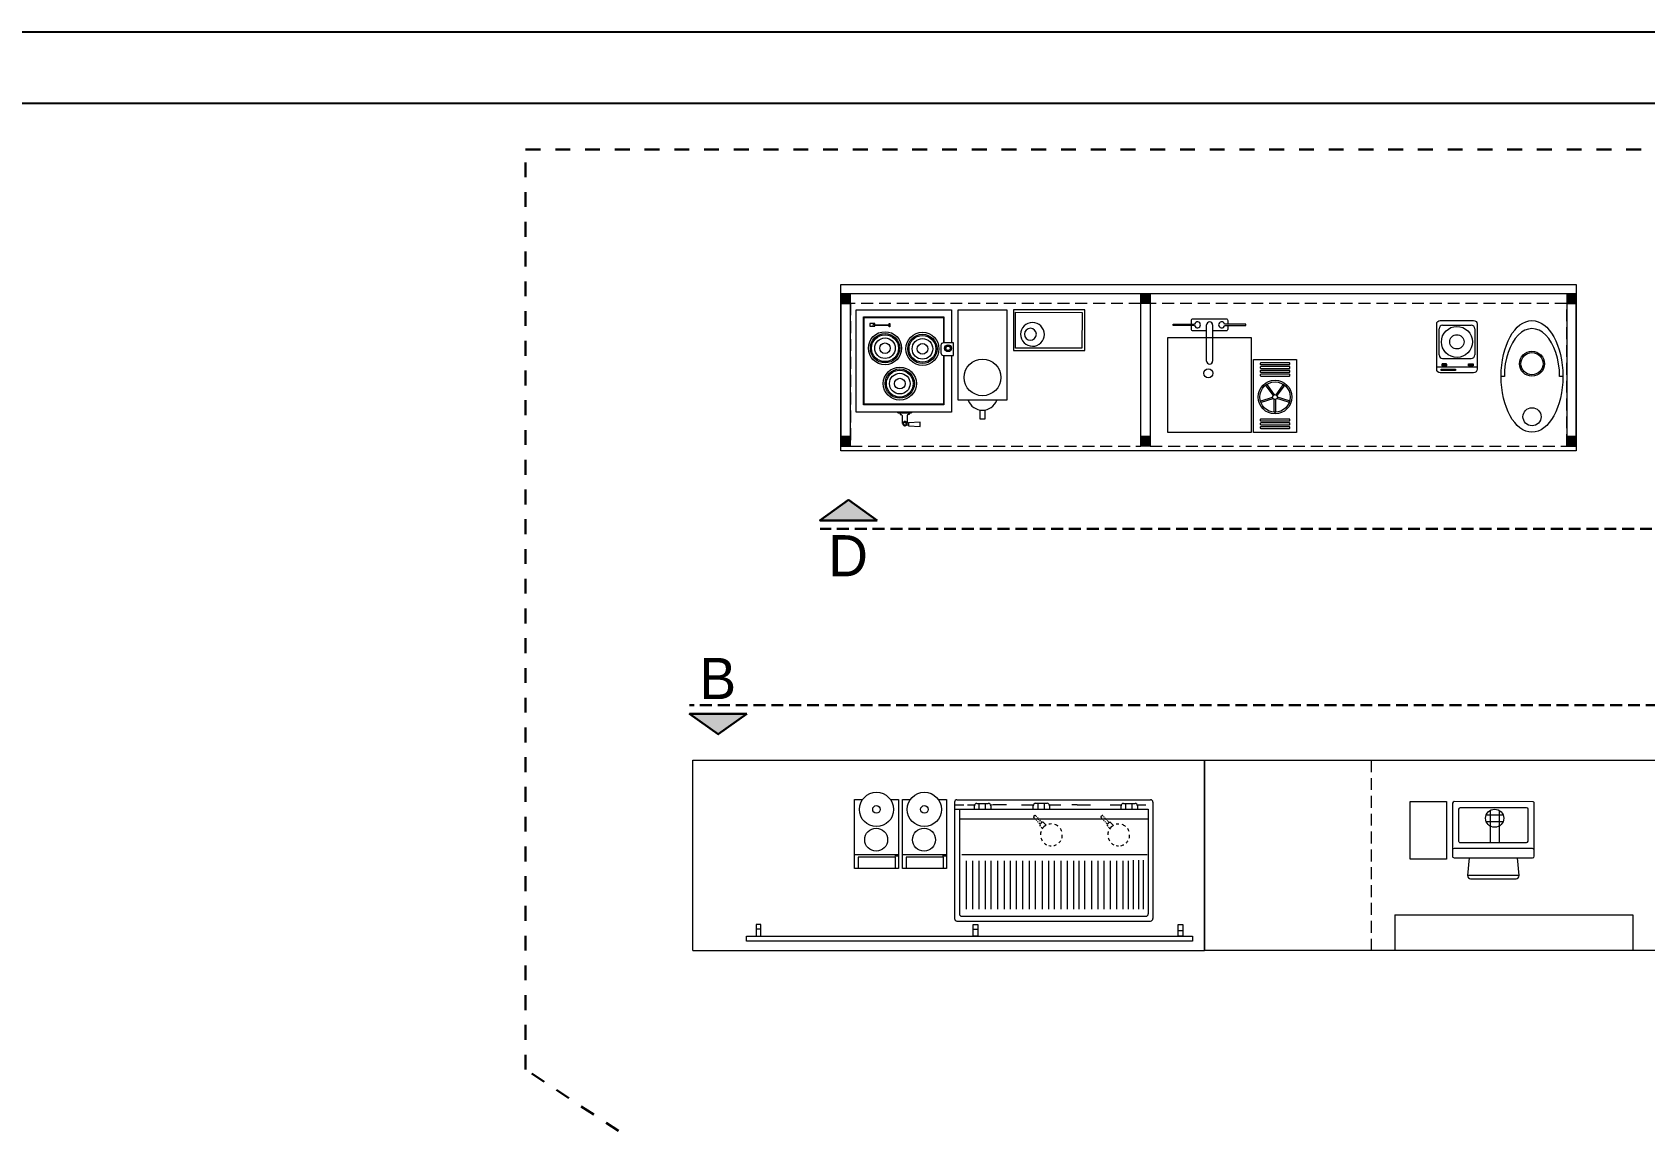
# Model space of a CAD drawing. Header units: millimetres. Extents: x 106699 to 122058, y 158555 to 162844.
# Drawn here: x 110323 to 111001, y 160787 to 161246 of the extents above; entities that cross this region are included whole.
import ezdxf
from ezdxf.enums import TextEntityAlignment as Align

# ---------------------------------------------------------------- set-up
doc = ezdxf.new("R2010")
doc.units = ezdxf.units.MM
for name, pattern in [('300_Z4_FCD_F03$0$GESTRICHELT', [0.75, 0.5, -0.25]), ('Dash', [0.25, 0.125, -0.125]), ('HIDDEN', [0.375, 0.25, -0.125])]:
    doc.linetypes.add(name, pattern=pattern)
for name, color, linetype, lineweight in [('300_Z4_STR_F03$0$AUDIT_D_220920114151-103', 251, 'Continuous', 5), ('AIT - Kitchen Equipment', 4, 'Continuous', 5), ('G-ANNO-SCHD', 231, 'Continuous', 9)]:
    doc.layers.add(name, color=color, linetype=linetype, lineweight=lineweight)
doc.layers.add('area', color=200, linetype='Continuous', plot=False)
doc.layers.add('layout-BE', color=16, linetype='Continuous')
doc.layers.add('S2000-002 Çizgi', color=7, linetype='Continuous')
doc.styles.add('TAKSİM', font='GOTHIC.TTF', dxfattribs={"height": 20})

# ---------------------------------------------------------------- blocks, each defined once
blk = doc.blocks.new('1 - POINT OF SALE - PLAN VIEW')
at = {"layer": 'AIT - Kitchen Equipment', "color": 8}
for p, q in [((107, 389), (259.4, 389)), ((107, 147.7), (107, 389)), ((259.4, 389), (259.4, 147.7)), ((285.4, 382.6), (285.4, 185.5)), ((621.9, 389), (291.7, 389)), ((310.8, 357.2), (310.8, 223.6)), ((596.5, 363.6), (317.1, 363.6)), ((443.3, 352.4), (443.3, 219.8)), ((481.4, 352.4), (481.4, 219.8)), ((602.9, 223.6), (602.9, 357.2)), ((628.3, 185.5), (628.3, 382.6)), ((426.8, 333.1), (497.9, 333.1)), ((426.8, 305.7), (497.9, 305.7)), ((317.1, 217.2), (596.5, 217.2)), ((259.4, 147.7), (107, 147.7)), ((285.4, 185.5), (285.4, 159.6)), ((621.9, 191.8), (291.7, 191.8)), ((291.7, 153.3), (621.9, 153.3)), ((355.2, 153.3), (348.7, 78.9)), ((564.9, 78.9), (558.4, 153.3)), ((628.3, 159.6), (628.3, 185.5)), ((564.9, 79), (348.7, 79)), ((361.4, 65.1), (552.3, 65.1))]:
    blk.add_line(p, q, dxfattribs=at)
blk.add_circle((462.3, 319.4), 38.1, dxfattribs=at)
for centre, radius, start, end in [((291.7, 382.6), 6.35, 90, 180), ((317.1, 357.2), 6.35, 90, 180), ((596.5, 357.2), 6.35, 0, 90), ((621.9, 382.6), 6.35, 360, 90), ((317.1, 223.6), 6.35, 180, 270), ((596.5, 223.6), 6.35, 270, 360), ((291.7, 185.5), 6.35, 90, 180), ((291.7, 159.6), 6.35, 180, 270), ((621.9, 185.5), 6.35, 0, 90), ((621.9, 159.6), 6.35, 270, 0), ((361.4, 77.8), 12.7, 175, 270), ((552.3, 77.8), 12.7, 270, 5)]:
    blk.add_arc(centre, radius, start, end, dxfattribs=at)
blk = doc.blocks.new('Layout1')
at = {"layer": 'area'}
for points in [[(0, 1485), (0, 0), (2100, 0), (2100, 1485)], [(25.54, 1459.46), (25.54, 25.54), (2074.46, 25.54), (2074.46, 1459.46)]]:
    blk.add_lwpolyline(points, close=True, dxfattribs=at)
at = {"layer": 'layout-BE'}
blk.add_line((2100, 1485), (0, 1485), dxfattribs=at)

msp = doc.modelspace()

# ---------------------------------------------------------------- hatches: boundary and pattern name
at = {"layer": '300_Z4_STR_F03$0$AUDIT_D_220920114151-103', "linetype": 'HIDDEN', "lineweight": 30, "ltscale": 10, "true_color": 0xae1ea2}
h = msp.add_hatch(color=214, dxfattribs=at)
h.dxf.hatch_style = 1
h.paths.add_polyline_path([(110678.13, 161041.16), (110654.07, 161041.16), (110666.1, 161049.75)])
h = msp.add_hatch(color=214, dxfattribs=at)
h.dxf.hatch_style = 1
h.paths.add_polyline_path([(110623.37, 160959.84), (110599.31, 160959.84), (110611.34, 160951.24)])
at = {"layer": 'S2000-002 Çizgi', "lineweight": 9, "true_color": 0x7a7a7a}
h = msp.add_hatch(color=8, dxfattribs=at)
h.dxf.hatch_style = 1
h.paths.add_polyline_path([(110666.91, 161132.33), (110662.91, 161132.33), (110662.91, 161136.33), (110666.91, 161136.33)])
h = msp.add_hatch(color=8, dxfattribs=at)
h.dxf.hatch_style = 1
h.paths.add_polyline_path([(110788.92, 161132.33), (110792.92, 161132.33), (110792.92, 161136.33), (110788.92, 161136.33)])
h = msp.add_hatch(color=8, dxfattribs=at)
h.dxf.hatch_style = 1
h.paths.add_polyline_path([(110971.92, 161132.33), (110967.92, 161132.33), (110967.92, 161136.33), (110971.92, 161136.33)])
h = msp.add_hatch(color=8, dxfattribs=at)
h.dxf.hatch_style = 1
h.paths.add_polyline_path([(110666.91, 161072.33), (110662.91, 161072.33), (110662.91, 161076.33), (110666.91, 161076.33)])
h = msp.add_hatch(color=8, dxfattribs=at)
h.dxf.hatch_style = 1
h.paths.add_polyline_path([(110788.92, 161072.33), (110792.92, 161072.33), (110792.92, 161076.33), (110788.92, 161076.33)])
h = msp.add_hatch(color=8, dxfattribs=at)
h.dxf.hatch_style = 1
h.paths.add_polyline_path([(110971.92, 161072.33), (110967.92, 161072.33), (110967.92, 161076.33), (110971.92, 161076.33)])

# ---------------------------------------------------------------- linework, layer by layer
at = {"layer": '300_Z4_STR_F03$0$AUDIT_D_220920114151-103', "color": 214, "linetype": 'HIDDEN', "lineweight": 30, "ltscale": 20, "true_color": 0xae1ea2}
for p, q in [((111378.75, 161037.52), (110654.16, 161037.52)), ((111336.19, 160963.47), (110599.35, 160963.47))]:
    msp.add_line(p, q, dxfattribs=at)
at = {"layer": '300_Z4_STR_F03$0$AUDIT_D_220920114151-103', "color": 214, "lineweight": 30, "ltscale": 10, "true_color": 0xae1ea2}
for points in [[(110678.13, 161041.16), (110654.07, 161041.16), (110666.1, 161049.75), (110678.13, 161041.16)], [(110623.37, 160959.84), (110599.31, 160959.84), (110611.34, 160951.24), (110623.37, 160959.84)]]:
    msp.add_lwpolyline(points, dxfattribs=at)
at = {"layer": 'G-ANNO-SCHD', "linetype": 'Dash', "lineweight": 30, "ltscale": 50}
msp.add_lwpolyline([(110530.42, 161196.98), (111571.52, 161196.98), (111571.52, 160364.31), (111205.71, 160364.31), (110530.42, 160810.35)], close=True, dxfattribs=at)
at = {"layer": 'S2000-002 Çizgi', "color": 8, "lineweight": 9, "true_color": 0x7a7a7a}
for p, q in [((110967.92, 161136.33), (110666.91, 161136.33)), ((110816.57, 161108.06, 0), (110816.57, 161123.3, 0)), ((110819.11, 161123.3, 0), (110819.11, 161108.06, 0)), ((110841.52, 161097.7, 0), (110844.53, 161093.57, 0)), ((110842.03, 161098.07, 0), (110845.03, 161093.93, 0)), ((110848.66, 161098.07, 0), (110845.66, 161093.93, 0)), ((110849.17, 161097.7, 0), (110846.16, 161093.57, 0)), ((110941.7, 161101.66), (110940.33, 161101.66)), ((110966.28, 161101.66), (110964.91, 161101.66)), ((110839.47, 161091.39, 0), (110844.33, 161092.97, 0)), ((110839.66, 161090.8, 0), (110844.52, 161092.38, 0)), ((110845.03, 161086.9, 0), (110845.03, 161092.01, 0)), ((110845.66, 161086.9, 0), (110845.66, 161092.01, 0)), ((110851.03, 161090.8, 0), (110846.16, 161092.38, 0)), ((110851.22, 161091.39, 0), (110846.36, 161092.97, 0)), ((110686.96, 161086.36), (110692.46, 161086.36)), ((110600.71, 160940.35), (110815.71, 160940.35)), ((110600.71, 160860.35), (110600.71, 160940.35)), ((110815.71, 160940.35), (110885.71, 160940.35)), ((110815.71, 160940.35), (110815.71, 160860.35)), ((110710.69, 160922.77), (110710.69, 160873.77)), ((110710.69, 160921.67), (110714.53, 160921.67)), ((110711.69, 160923.77), (110793.05, 160923.77)), ((110716.04, 160921.67), (110719.02, 160921.67)), ((110719.02, 160919.77), (110719.02, 160921.22)), ((110720.02, 160922.22), (110724.86, 160922.22)), ((110721.05, 160919.77), (110721.05, 160922.22)), ((110723.56, 160922.22), (110723.56, 160919.77)), ((110725.76, 160921.67), (110730.7, 160921.69)), ((110725.86, 160921.23), (110725.86, 160919.77)), ((110726.88, 160921.72), (110732.45, 160921.71)), ((110738.86, 160921.67), (110743.84, 160921.67)), ((110743.74, 160919.79), (110743.74, 160921.24)), ((110744.74, 160922.24), (110749.58, 160922.24)), ((110745.78, 160919.79), (110745.78, 160922.24)), ((110748.29, 160922.24), (110748.29, 160919.79)), ((110750.58, 160921.24), (110750.58, 160919.79)), ((110750.72, 160921.67), (110755.32, 160921.67)), ((110760.01, 160921.68), (110762.22, 160921.68)), ((110762.16, 160921.67), (110767.74, 160921.67)), ((110776.08, 160921.65), (110780.67, 160921.65)), ((110779.28, 160921.62), (110780.77, 160921.62)), ((110780.67, 160919.75), (110780.67, 160921.2)), ((110781.67, 160922.2), (110786.52, 160922.2)), ((110782.71, 160919.75), (110782.71, 160922.2)), ((110785.22, 160922.2), (110785.22, 160919.75)), ((110787.42, 160921.62), (110790.74, 160921.62)), ((110787.52, 160921.2), (110787.52, 160919.75)), ((110789.62, 160921.62), (110791.05, 160921.62)), ((110794.05, 160922.77), (110794.05, 160873.77)), ((110794.05, 160922.77), (110794.05, 160873.77)), ((110710.69, 160919.77), (110792.05, 160919.77)), ((110712.69, 160919.77), (110712.69, 160875.77)), ((110712.69, 160915.77), (110792.05, 160915.77)), ((110744.51, 160917.16), (110743.91, 160916.63)), ((110744.31, 160916.04), (110743.91, 160916.48)), ((110744.79, 160915.5), (110744.55, 160915.77)), ((110744.76, 160917.03), (110744.65, 160917.15)), ((110745.24, 160916.49), (110745.01, 160916.76)), ((110745.29, 160914.94), (110745.05, 160915.21)), ((110745.74, 160915.94), (110745.48, 160916.22)), ((110745.8, 160914.37), (110745.56, 160914.64)), ((110746.26, 160915.36), (110745.99, 160915.67)), ((110746.62, 160913.47), (110746.07, 160914.08)), ((110746.76, 160914.8), (110746.5, 160915.09)), ((110747.39, 160914.17), (110746.65, 160913.51)), ((110747.36, 160914.14), (110747, 160914.53)), ((110749.13, 160912.99), (110748.1, 160914.14)), ((110772.59, 160916), (110772.18, 160916.45)), ((110772.79, 160917.13), (110772.19, 160916.59)), ((110773.06, 160915.47), (110772.82, 160915.74)), ((110773.04, 160916.99), (110772.93, 160917.12)), ((110773.52, 160916.46), (110773.28, 160916.72)), ((110773.57, 160914.91), (110773.32, 160915.18)), ((110774.02, 160915.9), (110773.76, 160916.19)), ((110774.08, 160914.34), (110773.84, 160914.61)), ((110774.54, 160915.33), (110774.26, 160915.63)), ((110774.89, 160913.44), (110774.34, 160914.05)), ((110775.04, 160914.77), (110774.78, 160915.06)), ((110775.67, 160914.14), (110774.93, 160913.47)), ((110775.63, 160914.11), (110775.28, 160914.5)), ((110777.4, 160912.96), (110776.38, 160914.1)), ((110792.05, 160919.77), (110792.05, 160875.77)), ((110746.85, 160912.54), (110746.61, 160912.8)), ((110747.63, 160911.66), (110747.11, 160912.25)), ((110775.12, 160912.51), (110774.89, 160912.76)), ((110775.91, 160911.63), (110775.38, 160912.22)), ((110713.69, 160900.77), (110791.58, 160900.77)), ((110715.62, 160877.73), (110715.62, 160898.04)), ((110718.33, 160877.73), (110718.33, 160898.04)), ((110721.05, 160877.73), (110721.04, 160898.04)), ((110723.64, 160877.73), (110723.64, 160898.04)), ((110726.11, 160877.73), (110726.1, 160898.04)), ((110728.82, 160877.73), (110728.82, 160898.04)), ((110731.63, 160877.73), (110731.63, 160898.05)), ((110734.22, 160877.73), (110734.22, 160898.05)), ((110736.69, 160877.73), (110736.69, 160898.05)), ((110739.41, 160877.73), (110739.4, 160898.05)), ((110742.12, 160877.73), (110742.12, 160898.05)), ((110744.71, 160877.73), (110744.71, 160898.05)), ((110747.67, 160877.73), (110747.67, 160898.05)), ((110750.26, 160877.73), (110750.26, 160898.05)), ((110752.73, 160877.73), (110752.73, 160898.05)), ((110755.45, 160877.73), (110755.45, 160898.05)), ((110758.16, 160877.73), (110758.16, 160898.05)), ((110760.75, 160877.73), (110760.75, 160898.05)), ((110763.1, 160877.73), (110763.1, 160898.05)), ((110765.45, 160877.73), (110765.45, 160898.02)), ((110768.41, 160877.73), (110768.41, 160898.02)), ((110771, 160877.73), (110771, 160898.02)), ((110773.47, 160877.73), (110773.47, 160898.02)), ((110776.18, 160877.73), (110776.18, 160898.02)), ((110778.9, 160877.73), (110778.9, 160898.02)), ((110781.49, 160877.73), (110781.49, 160898.02)), ((110783.83, 160877.73), (110783.83, 160898.02)), ((110785.8, 160877.73), (110785.8, 160898.29)), ((110788.14, 160877.73), (110788.14, 160898.29)), ((110790.11, 160877.73), (110790.11, 160898.29)), ((110711.69, 160872.77), (110793.05, 160872.77)), ((110713.69, 160874.77), (110791, 160874.77)), ((110995.71, 160875.35), (110995.71, 160860.35)), ((110600.71, 160860.35), (110815.71, 160860.35)), ((110885.71, 160860.35), (110815.71, 160860.35))]:
    msp.add_line(p, q, dxfattribs=at)
at = {"layer": 'S2000-002 Çizgi', "color": 8, "lineweight": 9, "true_color": 0x7a7a7a, "extrusion": (4.81981e-07, 4.54741e-07, 1)}
for p, q in [((110735.45, 161129.66, -0.01), (110735.4, 161112.57, -0.01)), ((110765.41, 161129.57, -0.01), (110735.45, 161129.66, -0.01)), ((110736.26, 161113.57, -0.01), (110736.31, 161128.65, -0.01)), ((110736.31, 161128.65, -0.01), (110764.26, 161128.57, -0.01)), ((110764.26, 161128.57, -0.01), (110764.22, 161113.49, -0.01)), ((110765.36, 161112.49, -0.01), (110765.41, 161129.57, -0.01)), ((110735.4, 161112.57, -0.01), (110765.36, 161112.49, -0.01)), ((110764.22, 161113.49, -0.01), (110736.26, 161113.57, -0.01))]:
    msp.add_line(p, q, dxfattribs=at)
at = {"layer": 'S2000-002 Çizgi', "color": 8, "lineweight": 9, "true_color": 0x7a7a7a, "extrusion": (-4.81981e-07, 4.54741e-07, 1)}
for p, q in [((110915.77, 161123.16, 0), (110927.77, 161123.16, 0)), ((110914.27, 161110.66, 0), (110914.27, 161121.66, 0)), ((110929.27, 161121.66, 0), (110929.27, 161110.66, 0)), ((110913.27, 161105.66, 0), (110930.27, 161105.66, 0)), ((110915.77, 161109.16, 0), (110927.77, 161109.16, 0)), ((110916.68, 161104.18, 0), (110916.68, 161104.68, 0)), ((110918.18, 161104.18, 0), (110918.18, 161104.68, 0)), ((110919.68, 161104.18, 0), (110919.68, 161104.68, 0)), ((110928.58, 161106.5, 0), (110926.67, 161106.5, 0))]:
    msp.add_line(p, q, dxfattribs=at)
at = {"layer": 'S2000-002 Çizgi', "color": 8, "linetype": '300_Z4_FCD_F03$0$GESTRICHELT', "lineweight": 9, "ltscale": 10, "true_color": 0x7a7a7a}
msp.add_line((110885.71, 160940.35), (110885.71, 160860.35), dxfattribs=at)
at = {"layer": 'S2000-002 Çizgi', "color": 8, "lineweight": 9, "true_color": 0x7a7a7a}
for points in [[(110967.92, 161070.33), (110662.91, 161070.33), (110662.91, 161140.33), (110968.02, 161140.33)], [(110967.92, 161140.33), (110971.92, 161140.33), (110971.92, 161070.33), (110967.92, 161070.33)], [(110669.26, 161115.72), (110669.26, 161129.61), (110709.37, 161129.61), (110709.37, 161115.72)], [(110672.41, 161115.72), (110672.41, 161126.73), (110706.23, 161126.73), (110706.23, 161115.72)], [(110672.67, 161115.72), (110672.67, 161126.47), (110705.96, 161126.47), (110705.96, 161115.72)], [(110709.37, 161110.49), (110709.37, 161086.62), (110669.26, 161086.62), (110669.26, 161115.72)], [(110706.23, 161110.49), (110706.23, 161089.76), (110672.41, 161089.76), (110672.41, 161115.72)], [(110705.96, 161110.49), (110705.96, 161090.03), (110672.67, 161090.03), (110672.67, 161115.72)], [(110689.71, 161082.16), (110691.28, 161082.16), (110691.28, 161081.11), (110689.84, 161081.11)], [(110815.71, 160860.35), (110815.71, 160940.35)], [(110885.71, 160940.35), (111005.71, 160940.35), (111005.71, 160860.35), (110885.71, 160860.35)], [(110668.66, 160894.79), (110668.66, 160923.79)], [(110687.16, 160923.79), (110687.16, 160894.79), (110668.66, 160894.79)], [(110668.66, 160921.73), (110668.66, 160923.79), (110671.96, 160923.79)], [(110683.77, 160923.79), (110687.16, 160923.79), (110687.16, 160921.62)], [(110688.78, 160894.79), (110688.78, 160923.79)], [(110707.28, 160923.79), (110707.28, 160894.79), (110688.78, 160894.79)], [(110688.78, 160921.73), (110688.78, 160923.79), (110692.08, 160923.79)], [(110703.89, 160923.79), (110707.28, 160923.79), (110707.28, 160921.62)], [(110687.16, 160900.57), (110668.66, 160900.57)], [(110685.91, 160894.79), (110685.91, 160899.56), (110670.19, 160899.56), (110670.19, 160894.79)], [(110707.28, 160900.57), (110688.78, 160900.57)], [(110706.03, 160894.79), (110706.03, 160899.56), (110690.31, 160899.56), (110690.31, 160894.79)], [(110895.71, 160875.35), (110895.71, 160860.35)], [(110895.71, 160875.35), (110995.71, 160875.35)], [(110629.28, 160866.35), (110629.28, 160871.35), (110627.28, 160871.35), (110627.28, 160866.35), (110629.28, 160866.35)], [(110629.28, 160869.35), (110627.28, 160869.35)], [(110718.44, 160866.35), (110718.44, 160871.35), (110720.44, 160871.35), (110720.44, 160866.35), (110718.44, 160866.35)], [(110718.44, 160869.35), (110720.44, 160869.35)], [(110804.59, 160866.35), (110804.59, 160871.35), (110806.59, 160871.35), (110806.59, 160866.35), (110804.59, 160866.35)], [(110804.59, 160868.85), (110806.59, 160868.85)]]:
    msp.add_lwpolyline(points, dxfattribs=at)
for points in [[(110666.91, 161136.33), (110662.91, 161136.33), (110662.91, 161076.33), (110666.91, 161076.33)], [(110666.91, 161136.33), (110662.91, 161136.33), (110662.91, 161132.33), (110666.91, 161132.33)], [(110788.92, 161136.33), (110792.92, 161136.33), (110792.92, 161076.33), (110788.92, 161076.33)], [(110788.92, 161136.33), (110792.92, 161136.33), (110792.92, 161132.33), (110788.92, 161132.33)], [(110971.92, 161136.33), (110967.92, 161136.33), (110967.92, 161076.33), (110971.92, 161076.33)], [(110971.92, 161136.33), (110967.92, 161136.33), (110967.92, 161132.33), (110971.92, 161132.33)], [(110677.12, 161123.85), (110675.03, 161123.85), (110675.03, 161122.8), (110677.12, 161122.8)], [(110683.15, 161123.06), (110677.12, 161123.06), (110677.12, 161123.32), (110683.15, 161123.32)], [(110683.15, 161123.85), (110683.42, 161123.85), (110683.42, 161122.54), (110683.15, 161122.54)], [(110666.91, 161076.33), (110662.91, 161076.33), (110662.91, 161072.33), (110666.91, 161072.33)], [(110691.28, 161082.16), (110691.28, 161080.85), (110696.26, 161080.59), (110696.26, 161082.42)], [(110788.92, 161076.33), (110792.92, 161076.33), (110792.92, 161072.33), (110788.92, 161072.33)], [(110971.92, 161076.33), (110967.92, 161076.33), (110967.92, 161072.33), (110971.92, 161072.33)], [(110686.83, 160900.02), (110685.81, 160900.02), (110685.81, 160900.57), (110686.83, 160900.57)], [(110706.95, 160900.02), (110705.93, 160900.02), (110705.93, 160900.57), (110706.95, 160900.57)], [(110810.67, 160864.35), (110623.21, 160864.35), (110623.21, 160866.35), (110810.67, 160866.35)]]:
    msp.add_lwpolyline(points, close=True, dxfattribs=at)
at = {"layer": 'S2000-002 Çizgi', "color": 8, "linetype": '300_Z4_FCD_F03$0$GESTRICHELT', "lineweight": 9, "ltscale": 10, "true_color": 0x7a7a7a}
for points in [[(110666.91, 161072.33), (110788.92, 161072.33), (110788.92, 161132.33), (110666.91, 161132.33)], [(110792.92, 161072.33), (110967.92, 161072.33), (110967.92, 161132.33), (110792.92, 161132.33)]]:
    msp.add_lwpolyline(points, close=True, dxfattribs=at)
at = {"layer": 'S2000-002 Çizgi', "color": 8, "lineweight": 9, "true_color": 0x7a7a7a, "elevation": 0}
for points in [[(110712.16, 161129.66), (110732.66, 161129.66), (110732.66, 161091.66), (110712.16, 161091.66), (110712.16, 161129.66)], [(110811.53, 161122.98), (110802.6, 161122.98), (110802.6, 161123.62), (110811.53, 161123.62)], [(110824.15, 161122.98), (110833.08, 161122.98), (110833.08, 161123.62), (110824.15, 161123.62)]]:
    msp.add_lwpolyline(points, dxfattribs=at)
for points in [[(110810.22, 161123.62), (110810.22, 161125.21, -0.414214), (110810.86, 161125.84), (110824.83, 161125.84, -0.414214), (110825.46, 161125.21), (110825.46, 161123.62)], [(110816.57, 161120.76), (110810.86, 161120.76, -0.414214), (110810.22, 161121.4), (110810.22, 161122.98)], [(110825.46, 161122.98), (110825.46, 161121.4, -0.414214), (110824.83, 161120.76), (110819.11, 161120.76)]]:
    msp.add_lwpolyline(points, format="xyb", dxfattribs=at)
at = {"layer": 'S2000-002 Çizgi', "color": 8, "lineweight": 9, "true_color": 0x7a7a7a, "extrusion": (-4.75694e-07, 4.70044e-07, 1), "elevation": 0.02}
msp.add_lwpolyline([(110914.77, 161125.16), (110928.77, 161125.16, -0.414214), (110930.27, 161123.66), (110930.27, 161104.66, -0.414214), (110928.77, 161103.16), (110914.77, 161103.16, -0.414214), (110913.27, 161104.66), (110913.27, 161123.66, -0.414214)], format="xyb", close=True, dxfattribs=at)
at = {"layer": 'S2000-002 Çizgi', "color": 8, "lineweight": 9, "true_color": 0x7a7a7a, "elevation": 0}
for points in [[(110835.34, 161078.03), (110800.34, 161078.03), (110800.34, 161118.03), (110835.34, 161118.03)], [(110836.34, 161108.78), (110854.34, 161108.78), (110854.34, 161078.03), (110836.34, 161078.03)], [(110721.48, 161087.43), (110723.34, 161087.43), (110723.34, 161083.71), (110721.48, 161083.71)]]:
    msp.add_lwpolyline(points, close=True, dxfattribs=at)
at = {"layer": 'S2000-002 Çizgi', "color": 8, "lineweight": 9, "true_color": 0x7a7a7a}
msp.add_lwpolyline([(110710.16, 161115.72), (110705.92, 161115.72, 0.414214), (110704.92, 161114.72), (110704.92, 161111.49, 0.414214), (110705.92, 161110.49), (110710.16, 161110.49)], format="xyb", close=True, dxfattribs=at)
at = {"layer": 'S2000-002 Çizgi', "color": 8, "lineweight": 9, "true_color": 0x7a7a7a, "elevation": 0}
for points in [[(110839.48, 161106.59), (110851.21, 161106.59, 0.414214), (110851.61, 161106.99), (110851.61, 161106.99, 0.414214), (110851.21, 161107.39), (110839.48, 161107.39, 0.414214), (110839.07, 161106.99), (110839.07, 161106.99, 0.414214)], [(110839.48, 161104.99), (110851.21, 161104.99, 0.414214), (110851.61, 161105.39), (110851.61, 161105.39, 0.414214), (110851.21, 161105.79), (110839.48, 161105.79, 0.414214), (110839.07, 161105.39), (110839.07, 161105.39, 0.414214)], [(110839.48, 161103.38), (110851.21, 161103.38, 0.414214), (110851.61, 161103.78), (110851.61, 161103.78, 0.414214), (110851.21, 161104.19), (110839.48, 161104.19, 0.414214), (110839.07, 161103.78), (110839.07, 161103.78, 0.414214)], [(110839.48, 161101.78), (110851.21, 161101.78, 0.414214), (110851.61, 161102.18), (110851.61, 161102.18, 0.414214), (110851.21, 161102.58), (110839.48, 161102.58, 0.414214), (110839.07, 161102.18), (110839.07, 161102.18, 0.414214)], [(110839.48, 161082.92), (110851.21, 161082.92, 0.414214), (110851.61, 161083.32), (110851.61, 161083.32, 0.414214), (110851.21, 161083.73), (110839.48, 161083.73, 0.414214), (110839.07, 161083.32), (110839.07, 161083.32, 0.414214)], [(110839.48, 161081.32), (110851.21, 161081.32, 0.414214), (110851.61, 161081.72), (110851.61, 161081.72, 0.414214), (110851.21, 161082.12), (110839.48, 161082.12, 0.414214), (110839.07, 161081.72), (110839.07, 161081.72, 0.414214)], [(110839.48, 161079.71), (110851.21, 161079.71, 0.414214), (110851.61, 161080.11), (110851.61, 161080.11, 0.414214), (110851.21, 161080.52), (110839.48, 161080.52, 0.414214), (110839.07, 161080.11), (110839.07, 161080.11, 0.414214)]]:
    msp.add_lwpolyline(points, format="xyb", close=True, dxfattribs=at)
at = {"layer": 'S2000-002 Çizgi', "color": 8, "lineweight": 9, "true_color": 0x7a7a7a, "extrusion": (-4.75694e-07, 4.70044e-07, 1), "elevation": 0.02}
for points in [[(110915.18, 161104.18), (110915.18, 161104.68), (110921.18, 161104.68), (110921.18, 161104.18)], [(110917.5, 161106.08), (110917.5, 161106.72), (110917.29, 161106.72), (110917.29, 161106.93), (110915.6, 161106.93), (110915.6, 161106.72), (110915.39, 161106.72), (110915.39, 161106.29), (110915.6, 161106.08), (110915.81, 161106.08), (110915.81, 161105.87), (110916.02, 161105.87), (110917.08, 161106.08)], [(110926.67, 161106.93), (110928.58, 161106.93), (110928.58, 161106.08), (110926.67, 161106.08)]]:
    msp.add_lwpolyline(points, close=True, dxfattribs=at)
for points in [[(110917.5, 161106.51), (110916.66, 161106.5), (110916.44, 161106.72), (110916.44, 161106.5), (110915.6, 161106.5), (110915.6, 161106.29), (110915.39, 161106.29)], [(110917.08, 161106.51), (110915.81, 161106.29), (110915.81, 161106.08)], [(110915.81, 161105.87), (110917.08, 161106.29)], [(110916.44, 161106.72), (110917.08, 161106.72), (110917.08, 161106.08), (110916.87, 161105.87), (110916.02, 161105.87)]]:
    msp.add_lwpolyline(points, dxfattribs=at)
at = {"layer": 'S2000-002 Çizgi', "color": 8, "lineweight": 9, "true_color": 0x7a7a7a}
for points in [[(110687.87, 161086.36), (110687.87, 161085.57), (110688.27, 161085.57, -0.19895), (110688.54, 161085.45, -0.261139), (110688.66, 161085.04), (110688.66, 161081.9)], [(110691.54, 161086.36), (110691.54, 161085.57), (110691.15, 161085.57, 0.19895), (110690.87, 161085.45, 0.261139), (110690.76, 161085.04), (110690.76, 161081.9)]]:
    msp.add_lwpolyline(points, format="xyb", dxfattribs=at)
for centre, radius in [((110681.45, 161113.49), 6.95), ((110681.45, 161113.49), 6.16), ((110681.45, 161113.49), 5.64), ((110681.45, 161113.49), 4.33), ((110697.18, 161113.23), 6.95), ((110697.18, 161113.23), 6.16), ((110697.18, 161113.23), 5.64), ((110697.18, 161113.23), 4.33), ((110681.45, 161113.49), 2.23), ((110697.18, 161113.23), 2.23), ((110707.93, 161113.49), 1.44), ((110707.93, 161113.49), 0.918), ((110953.31, 161106.97), 5.26), ((110953.31, 161106.97), 4.68), ((110687.66, 161098.62), 6.95), ((110687.66, 161098.62), 6.16), ((110687.66, 161098.62), 5.64), ((110687.66, 161098.62), 4.33), ((110722.41, 161101.21, 0), 7.7), ((110817.35, 161102.94, 0), 1.91), ((110687.66, 161098.62), 2.23), ((110845.34, 161092.97, 0), 7.1), ((110845.34, 161092.97, 0), 6.39), ((110845.34, 161092.97, 0), 1.01), ((110953.34, 161084.67), 3.8), ((110689.84, 161081.77), 0.655), ((110677.86, 160919.66), 7.2), ((110697.98, 160919.66), 7.2), ((110677.86, 160919.66), 1.6), ((110697.98, 160919.66), 1.6), ((110677.73, 160906.94), 4.82), ((110697.85, 160906.94), 4.82)]:
    msp.add_circle(centre, radius, dxfattribs=at)
for centre, radius, start, end in [((110675.16, 161123.45), 1.44, 339.76317, 20.23133), ((110812.76, 161123.3, 0), 1.27, 194.47751, 165.52249), ((110817.84, 161123.3, 0), 1.27, 0, 180), ((110822.92, 161123.3, 0), 1.27, 14.47751, 345.52249), ((110706.36, 161113.49), 0.393, 278.81838, 81.18613), ((110706.88, 161114.54), 0.393, 220.80479, 49.19183), ((110706.88, 161112.44), 0.393, 310.80817, 139.19521), ((110707.93, 161115.06), 0.393, 188.81524, 351.18476), ((110707.93, 161111.92), 0.393, 8.81524, 171.18476), ((110709.24, 161114.54), 0.393, 152.48563, 289.46484), ((110709.24, 161112.44), 0.393, 70.53516, 207.51437), ((110709.5, 161113.49), 0.393, 98.81387, 261.18162), ((110817.84, 161108.06, 0), 1.27, 180, 0), ((110841.77, 161097.89, 0), 0.312, 36, 216), ((110848.91, 161097.89, 0), 0.312, 324, 144), ((110722.41, 161093.8, 0), 6.37, 199.63449, 340.36551), ((110839.57, 161091.1, 0), 0.312, 108, 288), ((110851.12, 161091.1, 0), 0.312, 252, 72), ((110686.96, 161086.75), 0.393, 199.48079, 269.99451), ((110689.84, 161081.77), 0.918, 37.19083, 333.2837), ((110692.46, 161086.75), 0.393, 270.00549, 340.51921), ((110845.34, 161086.9, 0), 0.312, 180, 0), ((110711.69, 160922.77), 1, 90.00187, 180.00187), ((110720.02, 160921.22), 1, 90.00187, 180.00187), ((110724.86, 160921.23), 1, 0.00187, 90.00187), ((110744.74, 160921.24), 1, 90.00187, 180.00187), ((110749.58, 160921.24), 1, 0.00187, 90.00187), ((110781.67, 160921.2), 1, 90.00187, 180.00187), ((110786.52, 160921.2), 1, 0.00187, 90.00187), ((110793.05, 160922.77), 1, 0.00187, 90.00187), ((110743.98, 160916.55), 0.1, 131.95527, 221.95527), ((110743.98, 160916.55), 0.1, 131.95527, 221.95527), ((110744.58, 160917.09), 0.1, 41.95527, 131.95527), ((110746.98, 160913.13), 0.5, 131.95527, 221.95527), ((110747.73, 160913.8), 0.5, 41.95527, 131.95527), ((110751.36, 160908.97), 4.6, 89.1569, 102.78205), ((110751.36, 160908.97), 4.6, 51.62121, 71.00384), ((110772.26, 160916.52), 0.1, 131.95527, 221.95527), ((110772.26, 160916.52), 0.1, 131.95527, 221.95527), ((110772.85, 160917.05), 0.1, 41.95527, 131.95527), ((110775.26, 160913.1), 0.5, 131.95527, 221.95527), ((110776, 160913.77), 0.5, 41.95527, 131.95527), ((110779.64, 160908.93), 4.6, 89.1569, 102.78205), ((110779.64, 160908.93), 4.6, 51.62121, 71.00384), ((110751.36, 160908.97), 4.6, 161.08906, 179.9453), ((110751.36, 160908.97), 4.6, 195.4283, 212.35125), ((110751.36, 160908.97), 4.6, 117.63297, 148.42303), ((110751.36, 160908.97), 4.6, 313.65198, 328.6781), ((110751.36, 160908.97), 4.6, 18.02633, 36.05677), ((110751.36, 160908.97), 4.6, 342.24597, 0.73615), ((110779.64, 160908.93), 4.6, 161.08906, 179.9453), ((110779.64, 160908.93), 4.6, 195.4283, 212.35125), ((110779.64, 160908.93), 4.6, 117.63297, 148.42303), ((110779.64, 160908.93), 4.6, 313.65198, 328.6781), ((110779.64, 160908.93), 4.6, 18.02633, 36.05677), ((110779.64, 160908.93), 4.6, 342.24597, 0.73615), ((110751.36, 160908.97), 4.6, 229.1541, 243.6054), ((110751.36, 160908.97), 4.6, 256.40753, 269.59365), ((110751.36, 160908.97), 4.6, 282.15722, 297.76553), ((110779.64, 160908.93), 4.6, 229.1541, 243.6054), ((110779.64, 160908.93), 4.6, 256.40753, 269.59365), ((110779.64, 160908.93), 4.6, 282.15722, 297.76553), ((110711.69, 160873.77), 1, 180.00187, 270.00187), ((110713.69, 160875.77), 1, 180.00187, 270.00187), ((110791.05, 160875.77), 1, 270.00187, 0.00187), ((110793.05, 160873.77), 1, 270.00187, 0.00187)]:
    msp.add_arc(centre, radius, start, end, dxfattribs=at)
at = {"layer": 'S2000-002 Çizgi', "color": 8, "lineweight": 9, "true_color": 0x7a7a7a, "extrusion": (-4.81981e-07, -4.54741e-07, -1)}
for centre, major_axis in [((110743.41, 161119.32, -0.01), (-4.62, -1.9, 0)), ((110742.54, 161119.36, -0.01), (-2.31, -0.95, 0))]:
    msp.add_ellipse(centre, major_axis=major_axis, ratio=1, dxfattribs=at)
at = {"layer": 'S2000-002 Çizgi', "color": 8, "lineweight": 9, "true_color": 0x7a7a7a, "extrusion": (-4.81981e-07, 4.54741e-07, 1)}
for centre, start_param, end_param in [((110915.77, 161121.66, 0), 1.960625, 3.531421), ((110927.77, 161121.66, 0), 0.389828, 1.960625), ((110915.77, 161110.66, 0), 3.531421, 5.102217), ((110927.77, 161110.66, 0), 5.102217, 6.673014)]:
    msp.add_ellipse(centre, major_axis=(1.39, -0.57, 0), ratio=1, start_param=start_param, end_param=end_param, dxfattribs=at)
for major_axis in [(6.01, -2.47, 0), (2.77, -1.14, 0)]:
    msp.add_ellipse((110921.77, 161116.16, 0), major_axis=major_axis, ratio=1, dxfattribs=at)
at = {"layer": 'S2000-002 Çizgi', "color": 8, "lineweight": 9, "true_color": 0x7a7a7a}
msp.add_ellipse((110953.31, 161101.66), major_axis=(0, -23.46), ratio=0.553191, dxfattribs=at)
msp.add_ellipse((110953.31, 161101.66), major_axis=(0, -20.07), ratio=0.578275, start_param=1.570796, end_param=4.712389, dxfattribs=at)

# ---------------------------------------------------------------- block references
at = {"xscale": 1.174797441050893, "yscale": 1.174797441050893, "zscale": 1.174797441050893}
msp.add_blockref('Layout1', (109166.15, 159501.7), dxfattribs=at)
at = {"layer": 'S2000-002 Çizgi', "color": 8, "lineweight": 9, "true_color": 0x7a7a7a, "xscale": 0.1000002334292749, "yscale": 0.1000002334292749, "zscale": 0.1000002334292749, "rotation": 359.946425145033}
msp.add_blockref('1 - POINT OF SALE - PLAN VIEW', (110891.38, 160884.07), dxfattribs=at)

# ---------------------------------------------------------------- texts
at = {"layer": '300_Z4_STR_F03$0$AUDIT_D_220920114151-103', "color": 214, "lineweight": 30, "ltscale": 10, "true_color": 0xae1ea2, "style": 'TAKSİM'}
for s, p in [('D', (110665.93, 161017.65, -0.03)), ('B', (110611.18, 160966.06, -0.03))]:
    msp.add_text(s, height=17.28, dxfattribs=at).set_placement(p, align=Align.CENTER)

doc.saveas('drawing.dxf')
